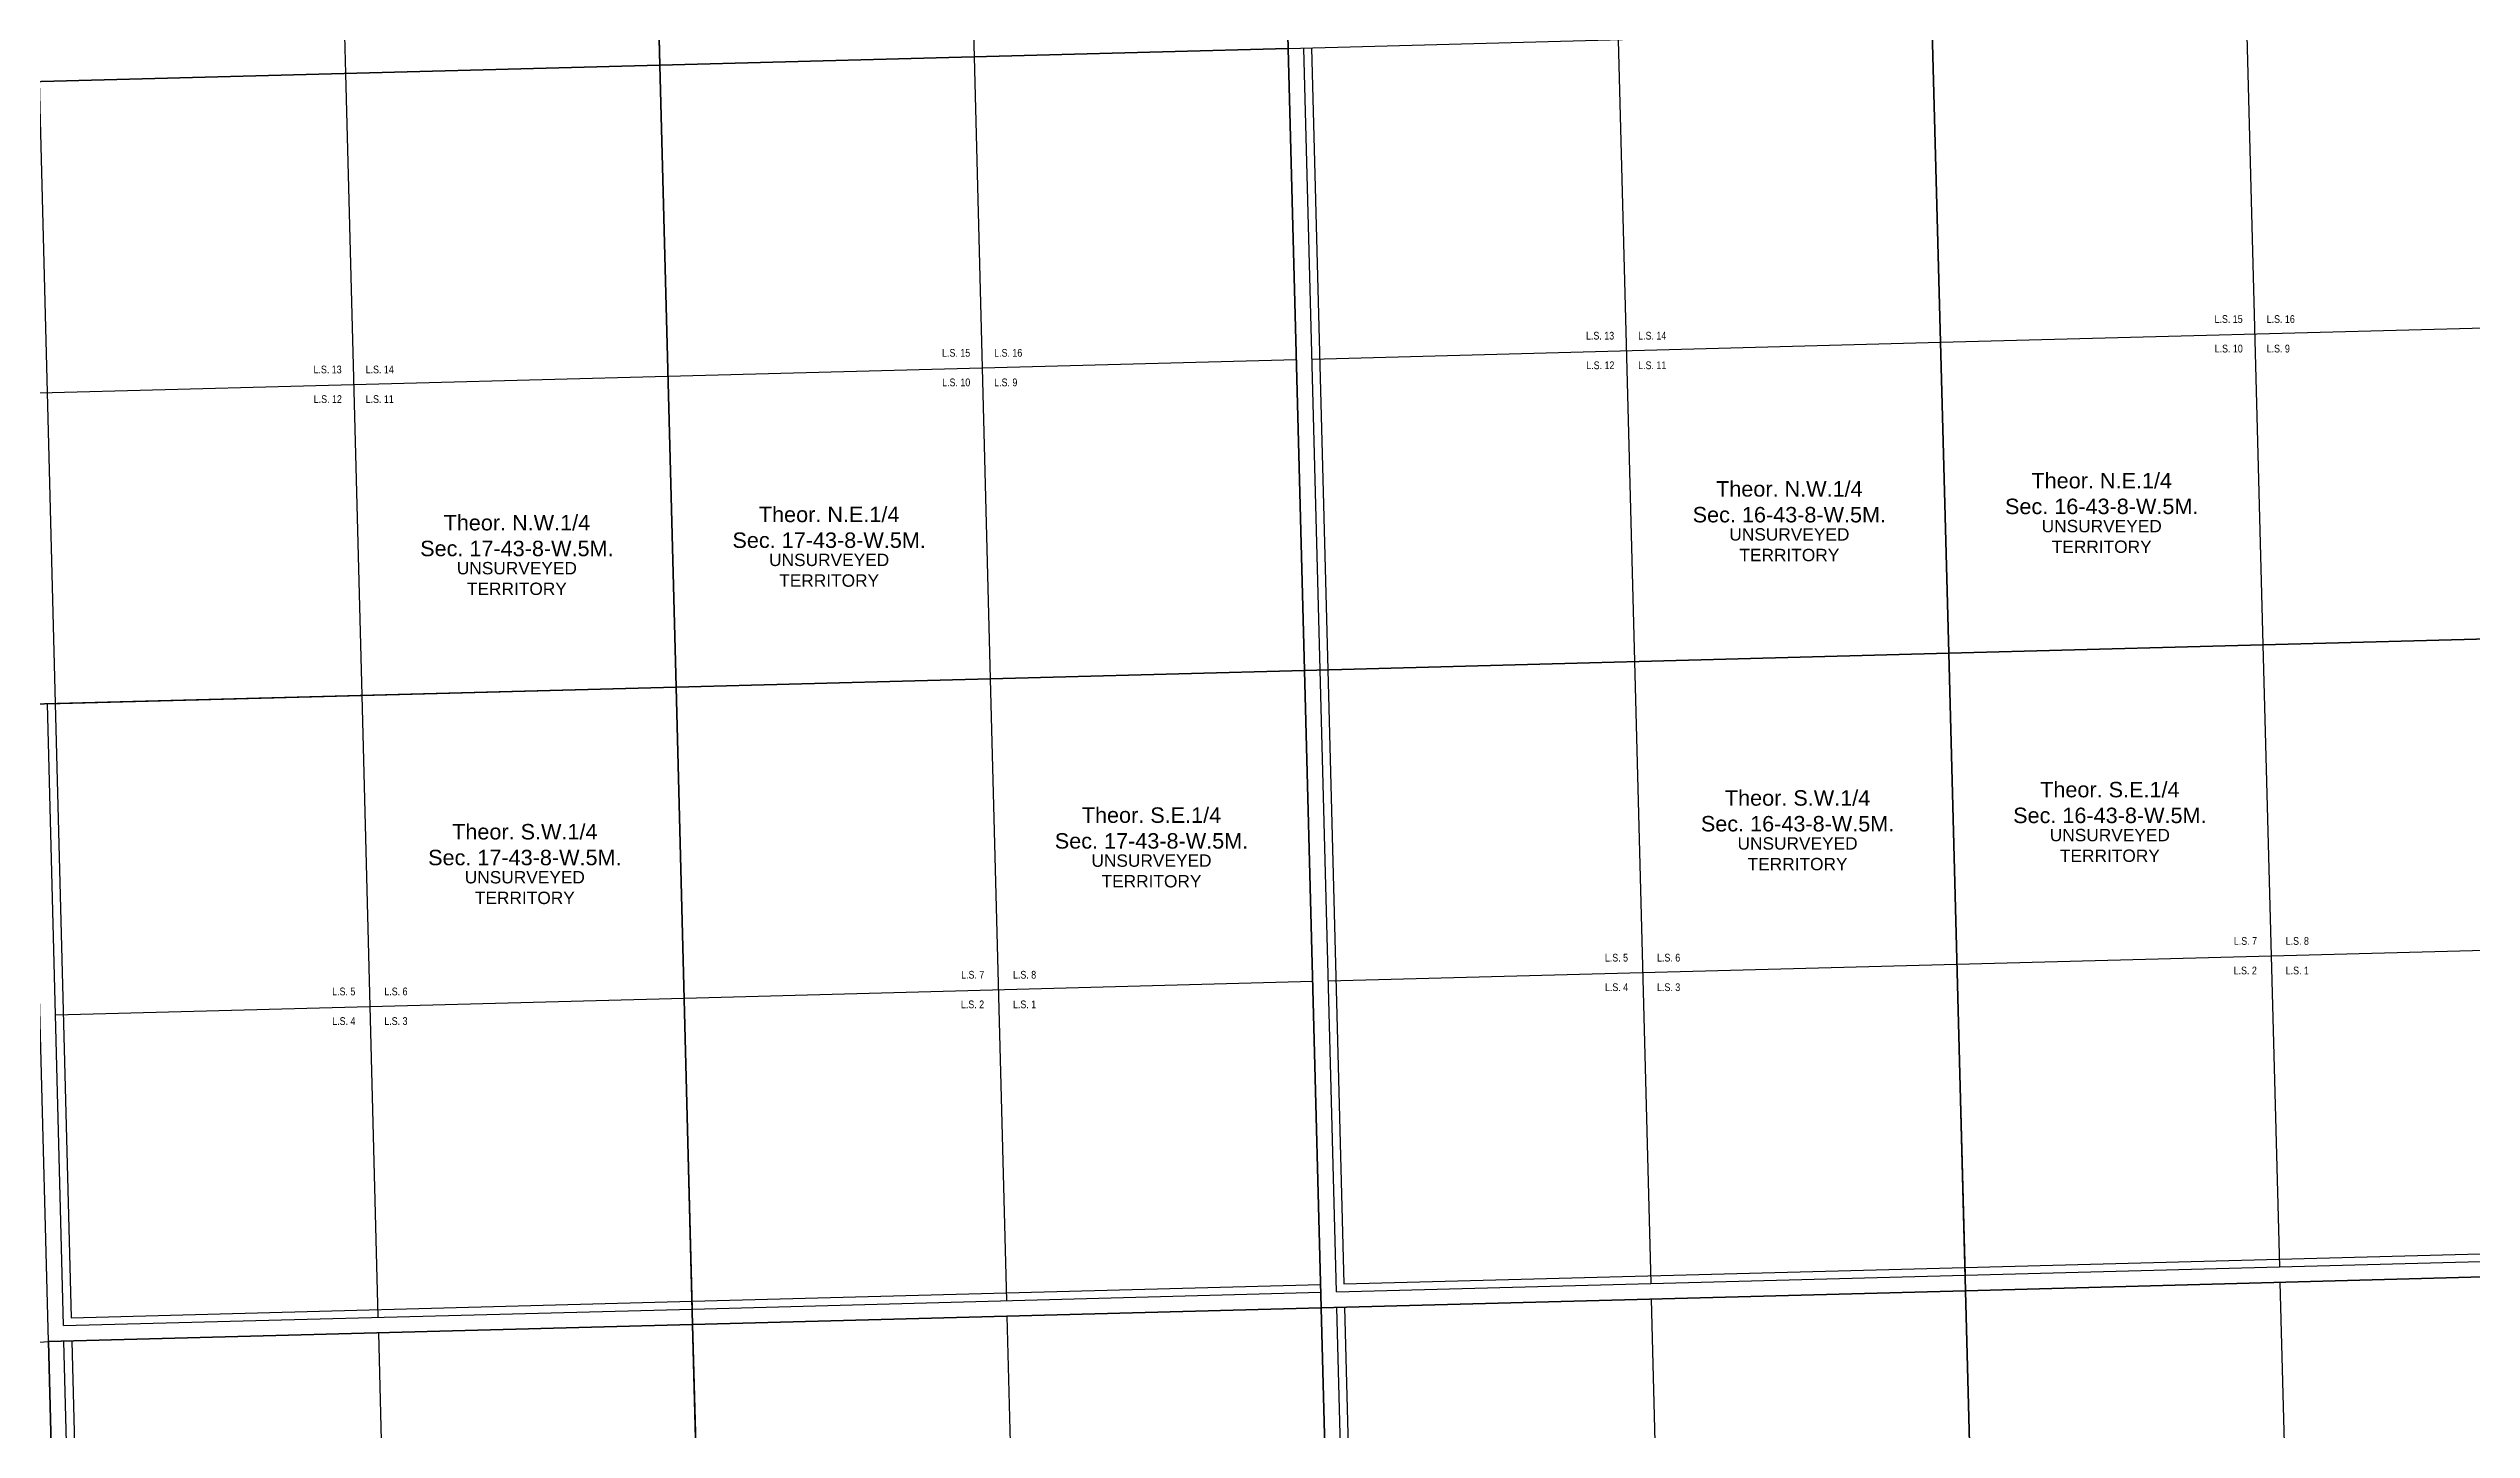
# Model space of a CAD drawing. Header units: millimetres. Extents: x 623951 to 634241, y 5836956 to 5847139.
# Drawn here: x 625828 to 628959, y 5840239 to 5842024 of the extents above; entities that cross this region are included whole.
import ezdxf

# ---------------------------------------------------------------- set-up
doc = ezdxf.new("R2010")
doc.units = ezdxf.units.MM
for name, color, linetype in [('C-SYMBOL', 7, 'Continuous'), ('C-UNS-T', 7, 'Continuous'), ('L-QSEC', 7, 'Continuous'), ('L-QUATER', 30, 'Continuous'), ('L-SECTION-LSD', 7, 'Continuous'), ('L-USEC', 7, 'Continuous'), ('L-USEC-0', 1, 'Continuous'), ('L-USEC2012', 3, 'Continuous'), ('L-USEC3018', 5, 'Continuous')]:
    doc.layers.add(name, color=color, linetype=linetype)
doc.styles.add('100L', font='ARIALN.TTF', dxfattribs={"height": 11})
doc.styles.get("Standard").update_dxf_attribs({"font": 'arial.ttf'})

msp = doc.modelspace()

# ---------------------------------------------------------------- linework, layer by layer
at = {"layer": 'L-QSEC'}
for p, q in [((626576.1, 5843611), (626618, 5842002.8)), ((628262.5, 5842046.5), (628304.9, 5840438.3)), ((626618, 5842002.8), (626659.9, 5840394.5)), ((627471.4, 5841220.8), (629096, 5841264)), ((625826.6, 5841177.1), (627451.3, 5841220.3)), ((628305.4, 5840418.2), (628347.9, 5838809.9)), ((626660.4, 5840374.4), (626702.3, 5838766.2))]:
    msp.add_line(p, q, dxfattribs=at)
at = {"layer": 'L-QUATER'}
for points in [[(626597.1, 5842806.9), (627409.1, 5842828.5), (627430.2, 5842024.4), (626618, 5842002.8)], [(625764.9, 5842784.8), (626597.1, 5842806.9), (626618, 5842002.8), (625785.7, 5841980.7)], [(627430.2, 5842024.4), (628262.5, 5842046.5), (628283.7, 5841242.4), (627451.3, 5841220.3)], [(628262.5, 5842046.5), (629074.7, 5842068.1), (629096, 5841264), (628283.7, 5841242.4)], [(626618, 5842002.8), (627430.2, 5842024.4), (627451.3, 5841220.3), (626638.9, 5841198.7)], [(625785.7, 5841980.7), (626618, 5842002.8), (626638.9, 5841198.7), (625806.5, 5841176.6)], [(628283.7, 5841242.4), (629096, 5841264), (629117.9, 5840439.8), (628305.4, 5840418.2)], [(627451.3, 5841220.3), (628283.7, 5841242.4), (628305.4, 5840418.2), (627472.9, 5840396)], [(625806.5, 5841176.6), (626638.9, 5841198.7), (626660.4, 5840374.4), (625827.8, 5840352.3)], [(626638.9, 5841198.7), (627451.3, 5841220.3), (627472.9, 5840396), (626660.4, 5840374.4)], [(627472.9, 5840396), (628305.4, 5840418.2), (628326.7, 5839614.1), (627494, 5839591.9)], [(628305.4, 5840418.2), (629117.9, 5840439.8), (629139.3, 5839635.7), (628326.7, 5839614.1)], [(626660.4, 5840374.4), (627472.9, 5840396), (627494, 5839591.9), (626681.3, 5839570.3)], [(625017, 5840296.2), (625827.8, 5840352.3), (625848.6, 5839548.2), (625037.7, 5839492.1)], [(625827.8, 5840352.3), (626660.4, 5840374.4), (626681.3, 5839570.3), (625848.6, 5839548.2)]]:
    msp.add_lwpolyline(points, close=True, dxfattribs=at)
at = {"layer": 'L-SECTION-LSD'}
for p, q in [((626191, 5842796.1), (626211.9, 5841992)), ((627003.1, 5842817.7), (627024.1, 5842013.6)), ((628668.6, 5842057.3), (628689.9, 5841253.2)), ((627024.1, 5842013.6), (627045.1, 5841209.5)), ((627856.4, 5842035.7), (627877.5, 5841231.6)), ((626211.9, 5841992), (626232.8, 5841187.9)), ((627460.8, 5841622.8), (628273.1, 5841644.4)), ((628273.1, 5841644.4), (629085.3, 5841666)), ((626628.5, 5841600.7), (627440.7, 5841622.3)), ((625816.2, 5841579.1), (626628.5, 5841600.7)), ((627877.5, 5841231.6), (627898.7, 5840427.5)), ((628689.9, 5841253.2), (628711.2, 5840449.1)), ((627045.1, 5841209.5), (627066.1, 5840405.3)), ((626232.8, 5841187.9), (626253.6, 5840383.8)), ((628294.3, 5840840.3), (629106.7, 5840861.9)), ((627481.9, 5840818.7), (628294.3, 5840840.3)), ((625837, 5840775), (626649.4, 5840796.6)), ((626649.4, 5840796.6), (627461.8, 5840818.2)), ((628711.7, 5840429), (628733, 5839624.9)), ((627066.6, 5840385.2), (627087.6, 5839581.1)), ((627899.2, 5840407.4), (627920.4, 5839603.3)), ((626254.2, 5840363.7), (626275, 5839559.5))]:
    msp.add_line(p, q, dxfattribs=at)
at = {"layer": 'L-USEC'}
for points in [[(627430.2, 5842024.4), (626618, 5842002.8)], [(626618, 5842002.8), (625805.8, 5841981.2)]]:
    msp.add_lwpolyline(points, dxfattribs=at)
at = {"layer": 'L-USEC-0'}
for points in [[(627430.2, 5842024.4), (627409.1, 5842828.5)], [(627451.3, 5841220.3), (627430.2, 5842024.4)], [(627472.3, 5840416.1), (627451.3, 5841220.3)], [(628305.4, 5840418.2), (627493, 5840396.6)], [(629117.9, 5840439.8), (628305.4, 5840418.2)], [(627472.9, 5840396), (626660.4, 5840374.4)], [(627494, 5839591.9), (627472.9, 5840396)], [(625848.6, 5839548.2), (625827.8, 5840352.3)], [(626660.4, 5840374.4), (625847.9, 5840352.9)]]:
    msp.add_lwpolyline(points, dxfattribs=at)
at = {"layer": 'L-USEC2012'}
for points in [[(627471.4, 5841220.8), (627450.3, 5842024.9)], [(627492.4, 5840416.7), (627471.4, 5841220.8)], [(625847.4, 5840373), (625826.6, 5841177.1)], [(628304.9, 5840438.3), (629117.4, 5840459.9)], [(626659.9, 5840394.5), (627472.3, 5840416.1)], [(627492.4, 5840416.7), (628304.9, 5840438.3)], [(625847.4, 5840373), (626659.9, 5840394.5)], [(627514.1, 5839592.4), (627493, 5840396.6)], [(625868.7, 5839548.7), (625847.9, 5840352.9)]]:
    msp.add_lwpolyline(points, dxfattribs=at)
at = {"layer": 'L-USEC3018'}
for points in [[(627460.3, 5842025.2), (627481.4, 5841221.1)], [(625815.9, 5841981.5), (625836.7, 5841177.4)], [(627481.4, 5841221.1), (627502.2, 5840427)], [(625836.7, 5841177.4), (625857.2, 5840383.3)], [(627502.2, 5840427), (628304.7, 5840448.3)], [(628304.7, 5840448.3), (629117.1, 5840469.9)], [(626659.6, 5840404.6), (627472.1, 5840426.2)], [(625857.2, 5840383.3), (626659.6, 5840404.6)], [(627503, 5840396.8), (627524.1, 5839592.7)], [(625858, 5840353.1), (625878.8, 5839549)]]:
    msp.add_lwpolyline(points, dxfattribs=at)

# ---------------------------------------------------------------- texts
at = {"layer": 'C-SYMBOL', "color": 3, "char_height": 20, "attachment_point": 5}
for s, insert in [('Theor. N.W.1/4\\PSec. 16-43-8-W.5M.', (628077.8, 5841438.1)), ('Theor. N.E.1/4\\PSec. 16-43-8-W.5M.', (628481.5, 5841448.8)), ('Theor. N.W.1/4\\PSec. 17-43-8-W.5M.', (626433.2, 5841394.4)), ('Theor. N.E.1/4\\PSec. 17-43-8-W.5M.', (626836.8, 5841405.1)), ('Theor. S.E.1/4\\PSec. 16-43-8-W.5M.', (628492, 5841049.3)), ('Theor. S.E.1/4\\PSec. 17-43-8-W.5M.', (627253.4, 5841016.3)), ('Theor. S.W.1/4\\PSec. 16-43-8-W.5M.', (628088.4, 5841038.5)), ('Theor. S.W.1/4\\PSec. 17-43-8-W.5M.', (626443.5, 5840994.8))]:
    msp.add_mtext(s, dxfattribs=dict(at, insert=insert))
at = {"layer": 'C-UNS-T', "color": 3, "char_height": 16, "attachment_point": 2}
for insert in [(628077.8, 5841404.1), (628481.5, 5841414.8), (626433.2, 5841360.4), (626836.8, 5841371.1), (628492, 5841015.3), (627253.4, 5840982.3), (628088.4, 5841004.5), (626443.5, 5840960.8)]:
    msp.add_mtext('UNSURVEYED\\PTERRITORY', dxfattribs=dict(at, insert=insert))

# ---------------------------------------------------------------- next in the draw order: texts
at = {"layer": 'L-SECTION-LSD', "char_height": 10, "attachment_point": 1, "style": '100L', "bg_fill": 3, "box_fill_scale": 1.5, "bg_fill_color": 256, "bg_fill_transparency": 0}
for s, width, insert in [('\\pxqr;L.S. 15', 36.859, (628626.8, 5841679.5)), ('\\pxql;L.S. 16', 36.941, (628694.7, 5841679.5)), ('\\pxqr;L.S. 15', 36.859, (626982.2, 5841635.8)), ('\\pxql;L.S. 16', 36.941, (627050.1, 5841635.8)), ('\\pxqr;L.S. 13', 36.834, (627814.5, 5841658)), ('L.S. 14', 36.998, (627882.4, 5841658)), ('\\pxqr;L.S. 10', 36.954, (628626.8, 5841641.3)), ('\\pxql;L.S. 9', 30.527, (628694.7, 5841641.3)), ('\\pxqr;L.S. 13', 36.834, (626169.9, 5841614.3)), ('L.S. 14', 36.998, (626237.8, 5841614.3)), ('\\pxqr;L.S. 12', 37.112, (627814.5, 5841619.7)), ('\\pxql;L.S. 11', 36.449, (627882.4, 5841619.7)), ('\\pxqr;L.S. 12', 37.112, (626169.9, 5841576)), ('\\pxql;L.S. 11', 36.449, (626237.8, 5841576)), ('\\pxqr;L.S. 10', 36.954, (626982.2, 5841597.6)), ('\\pxql;L.S. 9', 30.527, (627050.1, 5841597.6)), ('\\pxqr;L.S. 5', 30.401, (627838.9, 5840853.8)), ('\\pxql;L.S. 6', 30.483, (627906.8, 5840853.8)), ('\\pxqr;L.S. 7', 30.88, (628651.3, 5840875.4)), ('L.S. 8', 30.401, (628719.3, 5840875.4)), ('\\pxqr;L.S. 7', 30.88, (627006.4, 5840831.7)), ('L.S. 8', 30.401, (627074.4, 5840831.7)), ('\\pxqr;L.S. 2', 30.653, (628651.3, 5840837.2)), ('L.S. 1', 29.991, (628719.3, 5840837.2)), ('\\pxqr;L.S. 5', 30.401, (626194, 5840810.1)), ('\\pxql;L.S. 6', 30.483, (626261.9, 5840810.1)), ('\\pxqr;L.S. 2', 30.653, (627006.4, 5840793.4)), ('L.S. 1', 29.991, (627074.4, 5840793.4)), ('\\pxqr;L.S. 4', 30.54, (627838.9, 5840815.6)), ('\\pxql;L.S. 3', 30.376, (627906.8, 5840815.6)), ('\\pxqr;L.S. 4', 30.54, (626194, 5840771.8)), ('\\pxql;L.S. 3', 30.376, (626261.9, 5840771.8))]:
    msp.add_mtext_dynamic_manual_height_columns(s, width=width, gutter_width=55, heights=[0], dxfattribs=dict(at, insert=insert))

doc.saveas('drawing.dxf')
